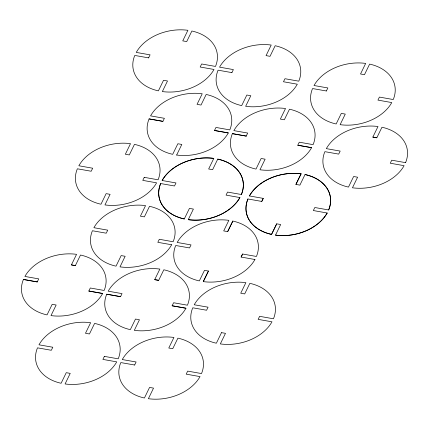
<?xml version="1.0" encoding="UTF-8"?>
<svg xmlns="http://www.w3.org/2000/svg" width="429" height="429" viewBox="0 0 429 429"><rect width="100%" height="100%" fill="white"/><g stroke="black" fill="none" stroke-linecap="round" stroke-linejoin="round"><path stroke-width="0.64" d="M37.253 281.923L38.728 278.877L24.898 276.442A42.728 30.577 -11.2 0 1 76.555 254.333L71.402 264.908L75.37 265.61L80.518 255.019A42.728 30.577 -11.2 0 1 104.134 290.465L90.299 287.998L88.824 291.05L102.66 293.495A42.728 30.577 -11.2 0 1 51.003 315.605L56.151 305.014L52.188 304.311L47.034 314.902A42.728 30.577 -11.2 0 1 23.423 279.472L37.253 281.923L23.418 279.456M148.606 57.894L150.08 54.848L136.25 52.413A42.728 30.577 -11.2 0 1 187.907 30.303L182.754 40.878L186.717 41.581L191.876 31.006A42.728 30.577 -11.2 0 1 215.487 66.436L201.651 63.969L200.177 67.021L214.007 69.466A42.728 30.577 -11.2 0 1 162.35 91.575L167.503 80.984L163.535 80.282L158.387 90.873A42.728 30.577 -11.2 0 1 134.77 55.443L148.606 57.877M176.662 155.041L181.81 144.45L177.847 143.747L172.694 154.322A42.728 30.577 -11.2 0 1 149.083 118.908L162.913 121.359L164.393 118.313L150.558 115.878A42.728 30.577 -11.2 0 1 202.215 93.769L197.061 104.344L201.029 105.046L206.177 94.46A42.728 30.577 -11.2 0 1 229.794 129.901L215.959 127.44L214.484 130.486L228.319 132.931A42.728 30.577 -11.2 0 1 176.662 155.041L176.657 155.025M144.246 177.327L142.766 180.373L156.601 182.824A42.728 30.577 -11.2 0 1 104.944 204.928L110.097 194.342L106.129 193.64L100.981 204.225A42.728 30.577 -11.2 0 1 77.365 168.801L91.2 171.246L92.68 168.216L78.845 165.766A42.728 30.577 -11.2 0 1 130.502 143.661L125.348 154.236L129.311 154.939L134.465 144.364A42.728 30.577 -11.2 0 1 158.081 179.789L144.246 177.343M171.648 244.771A42.728 30.577 -11.2 0 1 119.997 266.881L125.145 256.29L121.176 255.587L116.023 266.162A42.728 30.577 -11.2 0 1 92.412 230.748L106.247 233.199L107.727 230.164L93.887 227.702A42.728 30.577 -11.2 0 1 145.549 205.609L140.396 216.184L144.364 216.886L149.517 206.311A42.728 30.577 -11.2 0 1 173.128 241.742L159.293 239.275L157.818 242.321L171.648 244.755M120.56 296.664L122.034 293.618L108.199 291.184A42.728 30.577 -11.2 0 1 159.856 269.074L154.703 279.649L158.671 280.351L163.824 269.777A42.728 30.577 -11.2 0 1 187.441 305.207L173.6 302.74L172.126 305.791L185.961 308.236A42.728 30.577 -11.2 0 1 134.304 330.346L139.457 319.755L135.489 319.053L130.336 329.644A42.728 30.577 -11.2 0 1 106.724 294.214L120.56 296.664L106.719 294.203M188.251 219.669L193.399 209.084L189.43 208.381L184.282 218.967A42.728 30.577 -11.2 0 1 160.666 183.542L174.501 185.988L175.976 182.942L162.146 180.507A42.728 30.577 -11.2 0 1 213.803 158.403L208.65 168.978L212.618 169.68L217.766 159.089A42.728 30.577 -11.2 0 1 241.382 194.519L227.547 192.069L226.072 195.115L239.908 197.565A42.728 30.577 -11.2 0 1 188.251 219.669L188.251 219.669A42.728 30.577 -11.2 0 0 239.902 197.549M231.907 72.635L233.381 69.589L219.551 67.155A42.728 30.577 -11.2 0 1 271.208 45.045L266.055 55.62L270.023 56.322L275.171 45.731A42.728 30.577 -11.2 0 1 298.788 81.178L284.953 78.716L283.478 81.762L297.313 84.207A42.728 30.577 -11.2 0 1 245.656 106.317L250.804 95.726L246.841 95.023L241.688 105.614A42.728 30.577 -11.2 0 1 218.077 70.184L231.907 72.619M104.376 356.365L102.901 359.411L116.736 361.861A42.728 30.577 -11.2 0 1 65.079 383.966L70.227 373.38L66.259 372.678L61.111 383.269A42.728 30.577 -11.2 0 1 37.495 347.839L51.33 350.284L52.805 347.238L38.975 344.809A42.728 30.577 -11.2 0 1 90.632 322.699L85.478 333.274L89.447 333.976L94.6 323.402A42.728 30.577 -11.2 0 1 118.211 358.826L104.376 356.381M134.636 365.031L136.111 361.979L122.276 359.55A42.728 30.577 -11.2 0 1 173.933 337.441L168.779 348.016L172.748 348.718L177.901 338.143A42.728 30.577 -11.2 0 1 201.512 373.568L187.677 371.106L186.202 374.152L200.037 376.603A42.728 30.577 -11.2 0 1 148.38 398.713L153.528 388.122L149.565 387.419L144.412 398.01A42.728 30.577 -11.2 0 1 120.801 362.58L134.631 365.015M246.219 136.1L247.694 133.054L233.864 130.62A42.728 30.577 -11.2 0 1 285.521 108.51L280.362 119.085L284.33 119.788L289.484 109.202A42.728 30.577 -11.2 0 1 313.1 144.643L299.26 142.181L297.785 145.227L311.62 147.673A42.728 30.577 -11.2 0 1 259.963 169.782L265.117 159.191L261.148 158.489L255.995 169.08A42.728 30.577 -11.2 0 1 232.384 133.65L246.219 136.1L232.379 133.639M203.292 281.606L208.446 271.031L203.298 281.622A42.728 30.577 -11.2 0 0 254.955 259.513L254.949 259.497M254.955 259.513L241.114 257.051L242.594 254.016L256.429 256.467A42.728 30.577 -11.2 0 0 232.818 221.053L227.665 231.628L223.697 230.909L228.85 220.334A42.728 30.577 -11.2 0 0 177.193 242.46L191.028 244.905L189.548 247.941L175.718 245.49A42.728 30.577 -11.2 0 0 199.329 280.92L204.483 270.329L208.451 271.048M227.665 231.628L232.818 221.053M275.52 235.113L275.515 235.103A42.728 30.577 -11.2 0 0 327.171 212.993L327.171 212.993A42.728 30.577 -11.2 0 1 275.52 235.113L280.668 224.528L276.7 223.825L271.546 234.4A42.728 30.577 -11.2 0 1 247.935 198.986L261.77 201.432L263.245 198.386L249.415 195.951A42.728 30.577 -11.2 0 1 301.072 173.847L301.072 173.831A42.728 30.577 -11.2 0 0 249.415 195.94M261.77 201.432L263.25 198.402M241.119 257.068L242.599 254.032M326.372 90.996L327.847 87.95L314.017 85.516A42.728 30.577 -11.2 0 1 365.674 63.412L360.521 73.986L364.484 74.689L369.637 64.098A42.728 30.577 -11.2 0 1 393.254 99.539L379.418 97.077L377.938 100.107L391.774 102.574A42.728 30.577 -11.2 0 1 340.117 124.678L345.27 114.093L341.302 113.39L336.154 123.976A42.728 30.577 -11.2 0 1 312.537 88.551L326.367 90.986M221.514 332.631L216.361 343.221A42.728 30.577 -11.2 0 1 192.75 307.791L206.585 310.242L208.06 307.191L194.224 304.762A42.728 30.577 -11.2 0 1 245.881 282.652L240.728 293.227L244.696 293.929L249.85 283.338A42.728 30.577 -11.2 0 1 273.461 318.785L259.625 316.318L258.151 319.364L271.986 321.814A42.728 30.577 -11.2 0 1 220.329 343.924L225.482 333.333L221.514 332.647M276.705 223.836L271.546 234.4A42.728 30.577 -11.2 0 1 247.935 198.97M327.177 213.009L313.336 210.542L314.816 207.513L328.652 209.958A42.728 30.577 -11.2 0 0 305.035 174.533L299.887 185.124L295.913 184.406L301.072 173.831M295.919 184.422L301.072 173.847M405.577 162.655A42.728 30.577 -11.2 0 0 381.966 127.225L376.812 137.8L372.844 137.098L377.997 126.523A42.728 30.577 -11.2 0 0 326.34 148.632L340.176 151.083L338.701 154.113L324.866 151.668A42.728 30.577 -11.2 0 0 348.477 187.092L353.63 176.501L357.598 177.22L352.445 187.795A42.728 30.577 -11.2 0 0 404.102 165.685L390.261 163.224L391.741 160.194L405.577 162.639M372.844 137.087L376.812 137.8M149.078 118.897L162.913 121.359M228.314 132.92L214.484 130.486M311.615 147.662L297.785 145.227M71.396 264.891L75.37 265.61M154.703 279.633L158.671 280.351M88.819 291.034L102.654 293.479M172.126 305.775L185.955 308.22M305.035 174.533L305.04 174.549A42.728 30.577 -11.2 0 1 328.652 209.974M217.766 159.089L217.771 159.105A42.728 30.577 -11.2 0 1 241.382 194.53M184.282 218.967L184.277 218.956A42.728 30.577 -11.2 0 1 160.666 183.526M162.146 180.496A42.728 30.577 -11.2 0 1 213.798 158.387"/></g></svg>
